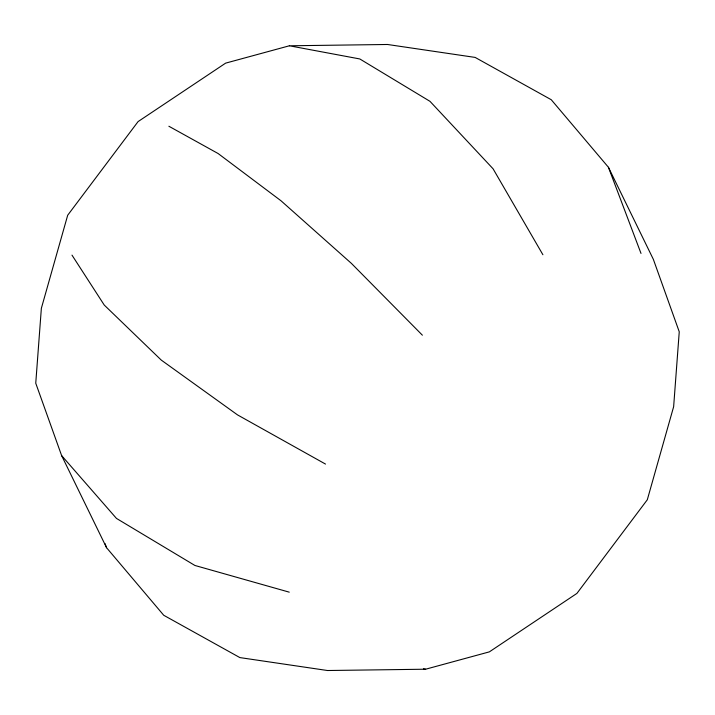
<?xml version="1.0" encoding="UTF-8"?>
<svg xmlns="http://www.w3.org/2000/svg" width="715" height="715" viewBox="0 0 715 715"><rect width="100%" height="100%" fill="white"/><g stroke="black" fill="none" stroke-linecap="round" stroke-linejoin="round"><path stroke-width="1.07" d="M289.387 45.787L225.636 63.135L138.084 121.595L67.693 215.233L41.363 308.29L35.75 383.213L61.633 455.616L106.58 547.735L163.735 615.275L239.865 657.586L327.506 670.518L425.613 669.213L489.364 651.865L576.916 593.405L647.307 499.767L673.637 406.71L679.25 331.787L653.367 259.384L608.42 167.265L551.256 99.725L475.135 57.414L387.494 44.482L289.387 45.787L359.797 58.952L429.983 101.333L493.082 168.803L542.9 254.737M423.45 668.811L425.613 669.213M289.262 592.163L194.909 565.467L116.474 518.42L61.633 455.616M168.874 126.242L218.129 153.537L281.022 200.79L351.405 263.388L422.386 335.192M325.513 464.08L237.523 414.897L161.277 360.101L104.238 305.046L71.992 255.13M608.42 167.265L641.015 253.432M105.016 543.579L106.58 547.735"/></g></svg>
